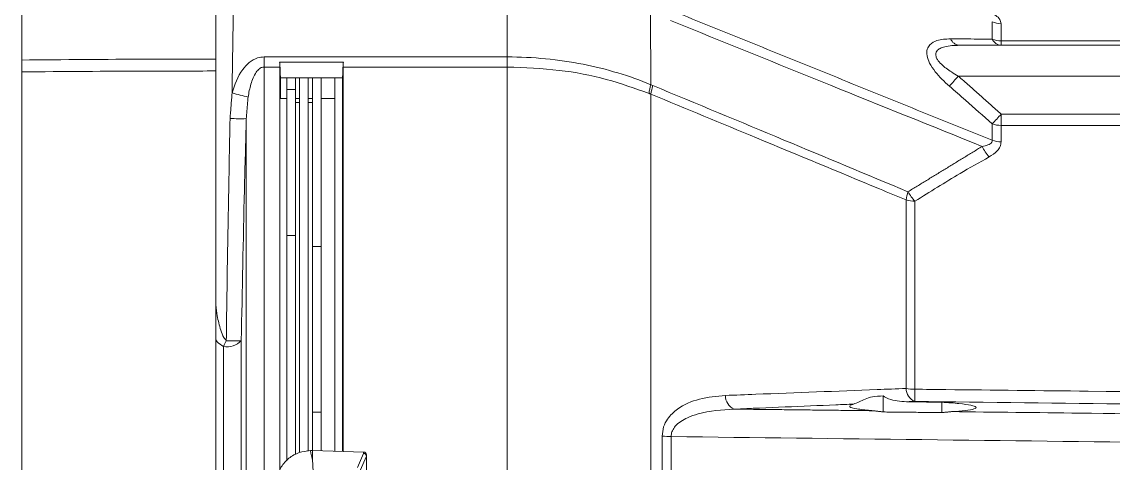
# Model space of a CAD drawing. Extents: x 2 to 136, y 1 to 99.
# Drawn here: x 10.863 to 14.662, y 45.872 to 47.407 of the extents above; entities that cross this region are included whole.
import ezdxf

# ---------------------------------------------------------------- set-up
doc = ezdxf.new("R2010")
doc.units = 0
doc.header["$MEASUREMENT"] = 0
doc.linetypes.add('SLD-Solid', pattern=[0])
doc.layers.add('OBJECT', color=7, linetype='CONTINUOUS')

msp = doc.modelspace()

# ---------------------------------------------------------------- linework, layer by layer
at = {"layer": 'OBJECT', "linetype": 'SLD-Solid', "lineweight": 15}
for p, q in [((10.8633, 53.47), (10.8633, 44.4974)), ((12.5533, 47.4943), (12.5533, 47.2845)), ((13.0515, 47.4341), (13.0531, 47.1877)), ((14.2413, 47.3463), (14.2413, 47.4065)), ((14.2723, 47.4001), (14.2723, 47.34)), ((14.2723, 47.325), (14.2723, 47.34)), ((14.2723, 47.34), (18.1913, 47.34)), ((14.1273, 47.325), (18.1821, 47.325)), ((11.5383, 47.2772), (11.5383, 47.2356)), ((11.7066, 47.2845), (11.7066, 47.2494)), ((11.7066, 47.2845), (12.5533, 47.2845)), ((11.7605, 47.2668), (11.9829, 47.2668)), ((11.7615, 47.2649), (11.7605, 47.2668)), ((11.7615, 47.2649), (11.7642, 47.2032)), ((11.7615, 47.2494), (11.7615, 47.2649)), ((11.7615, 47.2649), (11.7615, 47.2649)), ((11.9792, 47.2032), (11.982, 47.2649)), ((11.9829, 47.2668), (11.982, 47.2649)), ((11.982, 47.2494), (11.982, 47.2649)), ((11.982, 47.2649), (11.982, 47.2649)), ((12.5533, 47.2845), (12.5533, 47.2494)), ((11.5383, 45.688), (11.5383, 47.2356)), ((11.7066, 47.2494), (11.7066, 45.5808)), ((11.7615, 47.2494), (11.7066, 47.2494)), ((11.7615, 47.2494), (11.7615, 47.14)), ((11.982, 47.2494), (11.982, 45.9122)), ((12.5533, 47.2494), (11.982, 47.2494)), ((12.5533, 47.2494), (12.5533, 45.31)), ((11.9792, 47.2121), (11.7642, 47.2121)), ((11.7642, 47.2032), (11.7642, 47.2121)), ((11.7642, 47.2032), (11.7642, 47.14)), ((11.7855, 47.2121), (11.7855, 47.14)), ((11.8155, 47.14), (11.8155, 47.2121)), ((11.8304, 47.14), (11.8304, 47.2121)), ((11.8604, 47.14), (11.8604, 47.2121)), ((11.8753, 47.14), (11.8753, 47.2121)), ((11.9053, 47.14), (11.9053, 47.2121)), ((11.9533, 47.14), (11.9533, 47.2121)), ((11.9792, 47.2121), (11.9792, 47.2032)), ((11.9792, 47.2032), (11.9792, 46.6656)), ((18.182, 47.2179), (14.1233, 47.2179)), ((11.8155, 47.1715), (11.7855, 47.1715)), ((13.0533, 47.1549), (13.0533, 45.31)), ((11.7615, 45.8467), (11.7615, 47.14)), ((11.7615, 47.14), (11.7855, 47.14)), ((11.7855, 45.88), (11.7855, 47.14)), ((11.8155, 47.14), (11.8304, 47.14)), ((11.8155, 47.1263), (11.8155, 47.14)), ((11.8155, 47.1263), (11.8155, 45.9012)), ((11.8304, 47.1263), (11.8155, 47.1263)), ((11.8304, 47.14), (11.8304, 47.1263)), ((11.8304, 47.1263), (11.8304, 45.9087)), ((11.8604, 47.14), (11.8753, 47.14)), ((11.8604, 47.1263), (11.8604, 47.14)), ((11.8604, 47.1263), (11.8604, 45.9138)), ((11.8753, 47.1263), (11.8604, 47.1263)), ((11.8753, 47.14), (11.8753, 47.1263)), ((11.8753, 47.1263), (11.8753, 45.915)), ((11.9533, 47.14), (11.9053, 47.14)), ((11.9053, 47.14), (11.9053, 45.9142)), ((11.9533, 47.14), (11.9533, 45.913)), ((11.6447, 45.31), (11.6447, 47.0698)), ((14.2723, 47.0463), (14.2723, 47.0855)), ((14.2723, 47.0855), (18.1897, 47.0855)), ((14.2413, 46.9944), (14.2413, 47.0517)), ((14.2723, 47.0463), (14.2723, 46.9892)), ((18.1913, 47.0463), (14.2723, 47.0463)), ((13.9413, 46.1313), (13.9413, 46.787)), ((13.9723, 46.7824), (13.9723, 46.1287)), ((11.8155, 46.6632), (11.7855, 46.6632)), ((11.9792, 46.6656), (11.9792, 46.6661)), ((11.9792, 45.9123), (11.9792, 46.6661)), ((11.9792, 46.6656), (11.9792, 46.6656)), ((11.9053, 46.6249), (11.8753, 46.6249)), ((11.5654, 45.31), (11.5654, 46.2777)), ((11.6273, 46.2977), (11.6273, 45.31)), ((11.9053, 46.0492), (11.8753, 46.0492)), ((13.0926, 45.31), (13.0926, 45.9657)), ((13.1236, 45.9639), (13.1236, 45.31)), ((11.8737, 45.915), (11.8685, 45.915)), ((11.8753, 45.8796), (11.8753, 45.915)), ((12.053, 45.9103), (11.8768, 45.915)), ((12.0533, 45.9055), (12.0317, 45.8565)), ((12.0412, 45.8465), (12.0628, 45.8956)), ((12.0533, 45.9103), (12.0533, 45.9055)), ((12.0628, 45.8955), (12.0628, 45.9003)), ((12.0628, 45.8955), (12.0628, 45.8956)), ((12.0628, 45.7806), (12.0628, 45.8955))]:
    msp.add_line(p, q, dxfattribs=at)
for centre, radius, start, end in [((14.272, 47.4759), 0.0758, 246.1404, 270.2485), ((14.1305, 47.3621), 0.0373, 203.0931, 264.9543), ((14.2752, 47.3624), 0.0375, 205.3826, 265.6122), ((14.272, 47.4177), 0.0777, 246.7782, 270.2644), ((13.1777, 47.1451), 0.1317, 161.0887, 174.5208), ((13.184, 47.1405), 0.1315, 160.2879, 173.7127), ((11.3142, 49.6591), 3.7216, 318.2858, 319.0081), ((12.0573, 48.8773), 1.7793, 254.9449, 256.7966), ((11.6264, 48.0052), 0.9356, 267.6695, 271.1244), ((11.5127, 49.5869), 3.7246, 317.1048, 317.8101), ((14.2718, 47.1353), 0.089, 249.9497, 270.312), ((14.2718, 47.0809), 0.0917, 250.5729, 270.3177), ((14.3516, 47.0429), 0.1613, 205.6079, 221.2588), ((14.0735, 46.7706), 0.1332, 160.2791, 172.9216), ((14.0976, 46.8993), 0.1713, 209.2752, 223.0286), ((13.9717, 46.8856), 0.1032, 252.8557, 270.3261), ((11.5781, 46.3442), 0.0677, 259.1411, 316.5665), ((11.2124, 46.4626), 0.3985, 332.3505, 335.5345), ((11.6003, 47.1593), 0.8621, 268.3237, 271.7929), ((13.9918, 46.1325), 0.0505, 181.3383, 246.4286), ((13.9716, 46.3075), 0.1787, 260.2576, 270.243), ((10.891, 46.1586), 3.0815, 358.6543, 359.4453), ((13.3643, 46.1068), 0.052, 179.7531, 245.304), ((13.1228, 46.2249), 0.261, 263.3546, 270.1758), ((11.8685, 45.795), 0.12, 90, 90.1914), ((11.8737, 45.795), 0.12, 89.2499, 90), ((11.8737, 45.795), 0.12, 88.5, 89.2499), ((12.0528, 45.9003), 0.01, 87, 88.5), ((12.0528, 45.9003), 0.01, 0, 87)]:
    msp.add_arc(centre, radius, start, end, dxfattribs=at)
for centre, major_axis, ratio, start_param, end_param in [((11.7433, 47.2856), (-0.0113, 0.0619), 0.229753, 4.047964, 4.362323), ((12.0001, 47.2856), (0.0113, 0.0619), 0.229686, 1.920835, 2.235195), ((13.9378, 46.4084), (0, 2.3412), 0.904333, 1.783132, 1.798644), ((12.0528, 45.8956), (0.00979, -0.00206), 0.992047, 0.21202, 1.724102)]:
    msp.add_ellipse(centre, major_axis=major_axis, ratio=ratio, start_param=start_param, end_param=end_param, dxfattribs=at)
for points in [[(11.6003, 47.4943), (11.5951, 47.159)], [(13.1283, 47.4445), (14.2413, 46.9944)], [(11.7615, 47.2649), (11.7615, 47.2494)], [(11.982, 47.2494), (11.982, 47.2649)], [(14.1233, 47.2179), (14.2723, 47.0855)], [(11.5883, 47.0704), (11.5951, 47.159)], [(13.0533, 47.1549), (13.0466, 47.1576)], [(11.6509, 47.145), (11.6447, 47.0698)], [(13.9481, 46.8155), (14.2062, 46.9732)], [(13.8617, 46.1053), (13.8622, 46.0496)], [(13.9716, 46.0862), (13.9427, 46.085)], [(13.9427, 46.085), (14.0665, 46.0836)], [(14.0665, 46.0836), (14.0662, 46.0473)], [(13.3426, 46.0595), (13.8279, 46.0539)], [(13.7588, 46.0771), (13.7462, 46.0734)], [(13.8622, 46.0496), (13.8279, 46.0539)], [(14.0662, 46.0473), (13.8622, 46.0496)], [(14.0995, 46.0507), (14.0662, 46.0473)]]:
    msp.add_open_spline(points, degree=1, dxfattribs=at)
for points, knots in [([(11.5383, 47.2772), (11.5383, 47.3085), (11.5383, 47.3644), (11.5383, 47.4203), (11.5383, 47.4449)], [0, 0, 0, 0, 0.56, 1, 1, 1, 1]), ([(14.2282, 47.4422), (14.2371, 47.438), (14.2529, 47.4307), (14.2692, 47.4158), (14.2713, 47.4052), (14.2723, 47.4001)], [0, 0, 0, 0, 0.396713, 0.706828, 1, 1, 1, 1]), ([(14.2062, 46.9732), (14.0301, 47.0441), (13.6685, 47.1898), (13.3069, 47.3361), (13.1214, 47.4111)], [0, 0, 0, 0, 0.486991, 1, 1, 1, 1]), ([(14.0923, 47.1827), (14.0748, 47.1989), (14.0479, 47.2239), (14.023, 47.2615), (14.0129, 47.2892), (14.0137, 47.3116), (14.0251, 47.3304), (14.0515, 47.3452), (14.0795, 47.3467), (14.0963, 47.3475)], [0, 0, 0, 0, 0.224316, 0.34584, 0.447966, 0.550598, 0.643263, 0.78662, 1, 1, 1, 1]), ([(14.0963, 47.3475), (14.1278, 47.3472), (14.1764, 47.3469), (14.2244, 47.3464), (14.2413, 47.3463)], [0, 0, 0, 0, 0.648491, 1, 1, 1, 1]), ([(14.1273, 47.325), (14.1094, 47.3244), (14.0853, 47.3236), (14.0599, 47.3148), (14.0488, 47.3068), (14.0441, 47.2965), (14.045, 47.2861), (14.0513, 47.273), (14.0684, 47.2537), (14.0943, 47.2346), (14.1152, 47.2225), (14.1233, 47.2179)], [0, 0, 0, 0, 0.252396, 0.341468, 0.431195, 0.49019, 0.549439, 0.60513, 0.701097, 0.88522, 1, 1, 1, 1]), ([(10.8633, 47.2738), (11.0088, 47.275), (11.2338, 47.277), (11.4588, 47.2772), (11.5383, 47.2772)], [0, 0, 0, 0, 0.646537, 1, 1, 1, 1]), ([(11.5951, 47.159), (11.6049, 47.1879), (11.6182, 47.2273), (11.654, 47.2658), (11.6803, 47.2819), (11.699, 47.2838), (11.7066, 47.2845)], [0, 0, 0, 0, 0.50075, 0.686143, 0.873076, 1, 1, 1, 1]), ([(12.5533, 47.2845), (12.5533, 47.2845), (12.5977, 47.2845), (12.6868, 47.2802), (12.8163, 47.2613), (12.9393, 47.2305), (13.0165, 47.2034), (13.0531, 47.1877), (13.0531, 47.1877)], [0, 0, 0, 0, 0.000004, 0.25468, 0.509356, 0.754674, 0.999995, 1, 1, 1, 1]), ([(11.5383, 47.2356), (11.4588, 47.2355), (11.2338, 47.2353), (11.0088, 47.2336), (10.8633, 47.2324)], [0, 0, 0, 0, 0.353318, 1, 1, 1, 1]), ([(11.7066, 47.2494), (11.704, 47.2491), (11.6981, 47.2485), (11.6882, 47.2422), (11.6726, 47.2239), (11.6593, 47.1898), (11.6537, 47.16), (11.6509, 47.145)], [0, 0, 0, 0, 0.061062, 0.137018, 0.266872, 0.630195, 1, 1, 1, 1]), ([(13.0466, 47.1576), (12.9977, 47.175), (12.8983, 47.2103), (12.731, 47.2426), (12.6139, 47.2471), (12.5533, 47.2494)], [0, 0, 0, 0, 0.319145, 0.647516, 1, 1, 1, 1]), ([(13.0531, 47.1877), (13.0531, 47.1877), (13.0555, 47.1867), (13.0578, 47.1858), (13.0602, 47.1849)], [0, 0, 0, 0, 0.000295, 1, 1, 1, 1]), ([(13.0602, 47.1849), (13.2123, 47.1218), (13.5084, 46.9989), (13.8042, 46.8755), (13.9481, 46.8155)], [0, 0, 0, 0, 0.513611, 1, 1, 1, 1]), ([(13.9413, 46.787), (13.9105, 46.7998), (13.7372, 46.8718), (13.4412, 46.9945), (13.1759, 47.1042), (13.0533, 47.1549)], [0, 0, 0, 0, 0.104199, 0.585852, 1, 1, 1, 1]), ([(14.2413, 47.0517), (14.2105, 47.0792), (14.1611, 47.1232), (14.111, 47.1665), (14.0923, 47.1827)], [0, 0, 0, 0, 0.624897, 1, 1, 1, 1]), ([(11.5751, 46.2976), (11.5757, 46.3389), (11.5784, 46.5455), (11.5829, 46.8031), (11.5873, 47.0194), (11.5883, 47.0704)], [0, 0, 0, 0, 0.160413, 0.802068, 1, 1, 1, 1]), ([(11.6447, 47.0698), (11.6425, 46.9872), (11.6356, 46.7298), (11.6306, 46.4724), (11.6273, 46.2977)], [0, 0, 0, 0, 0.321063, 1, 1, 1, 1]), ([(14.2062, 46.9732), (14.213, 46.9745), (14.2232, 46.9765), (14.2342, 46.982), (14.2395, 46.9868), (14.2413, 46.9912), (14.2413, 46.9937), (14.2413, 46.9944)], [0, 0, 0, 0, 0.437725, 0.652227, 0.821698, 0.945103, 1, 1, 1, 1]), ([(14.2723, 46.9892), (14.2716, 46.9836), (14.27, 46.9724), (14.2563, 46.9532), (14.2405, 46.943), (14.2304, 46.9365)], [0, 0, 0, 0, 0.263178, 0.525234, 1, 1, 1, 1]), ([(14.2304, 46.9365), (14.1966, 46.9176), (14.1093, 46.8686), (14.0244, 46.8151), (13.9723, 46.7824)], [0, 0, 0, 0, 0.387427, 1, 1, 1, 1]), ([(11.5383, 46.4217), (11.5399, 46.4091), (11.5434, 46.3796), (11.5533, 46.3417), (11.5635, 46.3119), (11.5723, 46.3011), (11.5751, 46.2976)], [0, 0, 0, 0, 0.290992, 0.68416, 0.898053, 1, 1, 1, 1]), ([(11.5654, 46.2777), (11.5571, 46.2824), (11.5463, 46.2885), (11.5399, 46.2983), (11.5383, 46.3007)], [0, 0, 0, 0, 0.762466, 1, 1, 1, 1]), ([(13.3123, 46.107), (13.3476, 46.1084), (13.5239, 46.1152), (13.7336, 46.1233), (13.9077, 46.13), (13.9413, 46.1313)], [0, 0, 0, 0, 0.167872, 0.839364, 1, 1, 1, 1]), ([(13.9723, 46.1287), (14.0081, 46.1283), (14.2092, 46.126), (15.0716, 46.1161), (16.4057, 46.1008), (17.5744, 46.0873), (18.0819, 46.0815)], [0, 0, 0, 0, 0.026129, 0.146813, 0.629552, 1, 1, 1, 1]), ([(13.0926, 45.9657), (13.0936, 45.9765), (13.0957, 45.9982), (13.1136, 46.0318), (13.1536, 46.0696), (13.2232, 46.0988), (13.2818, 46.1042), (13.3123, 46.107)], [0, 0, 0, 0, 0.101178, 0.201859, 0.374018, 0.675191, 1, 1, 1, 1]), ([(13.8617, 46.1053), (13.8488, 46.105), (13.8154, 46.104), (13.7811, 46.0846), (13.7649, 46.0792), (13.7588, 46.0771)], [0, 0, 0, 0, 0.281228, 0.727865, 1, 1, 1, 1]), ([(13.9427, 46.085), (13.9214, 46.0864), (13.8928, 46.0884), (13.868, 46.1019), (13.8617, 46.1053)], [0, 0, 0, 0, 0.74649, 1, 1, 1, 1]), ([(18.0812, 46.0379), (17.6509, 46.0429), (16.7902, 46.0531), (15.4204, 46.0692), (14.4808, 46.0802), (13.9716, 46.0862)], [0, 0, 0, 0, 0.314137, 0.628275, 1, 1, 1, 1]), ([(14.0995, 46.0507), (14.1165, 46.0519), (14.1517, 46.0544), (14.1817, 46.06), (14.189, 46.0665), (14.1704, 46.0731), (14.1294, 46.0792), (14.0874, 46.0821), (14.0665, 46.0836)], [0, 0, 0, 0, 0.156109, 0.324409, 0.493191, 0.662433, 0.831758, 1, 1, 1, 1]), ([(13.3426, 46.0595), (13.3001, 46.0567), (13.2441, 46.0531), (13.1762, 46.0291), (13.144, 46.0098), (13.1276, 45.9857), (13.1238, 45.9726), (13.1237, 45.9655), (13.1236, 45.9639)], [0, 0, 0, 0, 0.49037, 0.647323, 0.850236, 0.921686, 0.982752, 1, 1, 1, 1]), ([(13.7588, 46.0771), (13.7383, 46.0762), (13.5998, 46.0703), (13.4609, 46.0645), (13.3426, 46.0595)], [0, 0, 0, 0, 0.147984, 1, 1, 1, 1]), ([(13.7461, 46.07), (13.7455, 46.069), (13.7436, 46.0657), (13.7676, 46.0603), (13.8012, 46.0561), (13.8242, 46.0542), (13.8279, 46.0539)], [0, 0, 0, 0, 0.17976, 0.554414, 0.928994, 1, 1, 1, 1]), ([(14.0995, 46.0507), (14.2486, 46.049), (14.828, 46.0422), (15.9087, 46.0297), (16.8405, 46.0188), (17.3419, 46.013)], [0, 0, 0, 0, 0.137909, 0.536076, 1, 1, 1, 1]), ([(17.8651, 45.9065), (17.7818, 45.9075), (17.3652, 45.9125), (15.7847, 45.9317), (14.2875, 45.9498), (13.1236, 45.9639)], [0, 0, 0, 0, 0.052722, 0.263609, 1, 1, 1, 1]), ([(11.8681, 45.915), (11.8546, 45.9136), (11.8277, 45.9109), (11.792, 45.8901), (11.7646, 45.8604), (11.7561, 45.8355), (11.7519, 45.8234)], [0, 0, 0, 0, 0.253584, 0.507164, 0.760847, 1, 1, 1, 1]), ([(11.8844, 45.7923), (11.8842, 45.793), (11.8837, 45.7966), (11.8815, 45.8113), (11.8775, 45.8398), (11.8761, 45.8653), (11.8753, 45.8796)], [0, 0, 0, 0, 0.024148, 0.120739, 0.507103, 1, 1, 1, 1])]:
    msp.add_open_spline(points, degree=3, knots=knots, dxfattribs=at)

doc.saveas('drawing.dxf')
